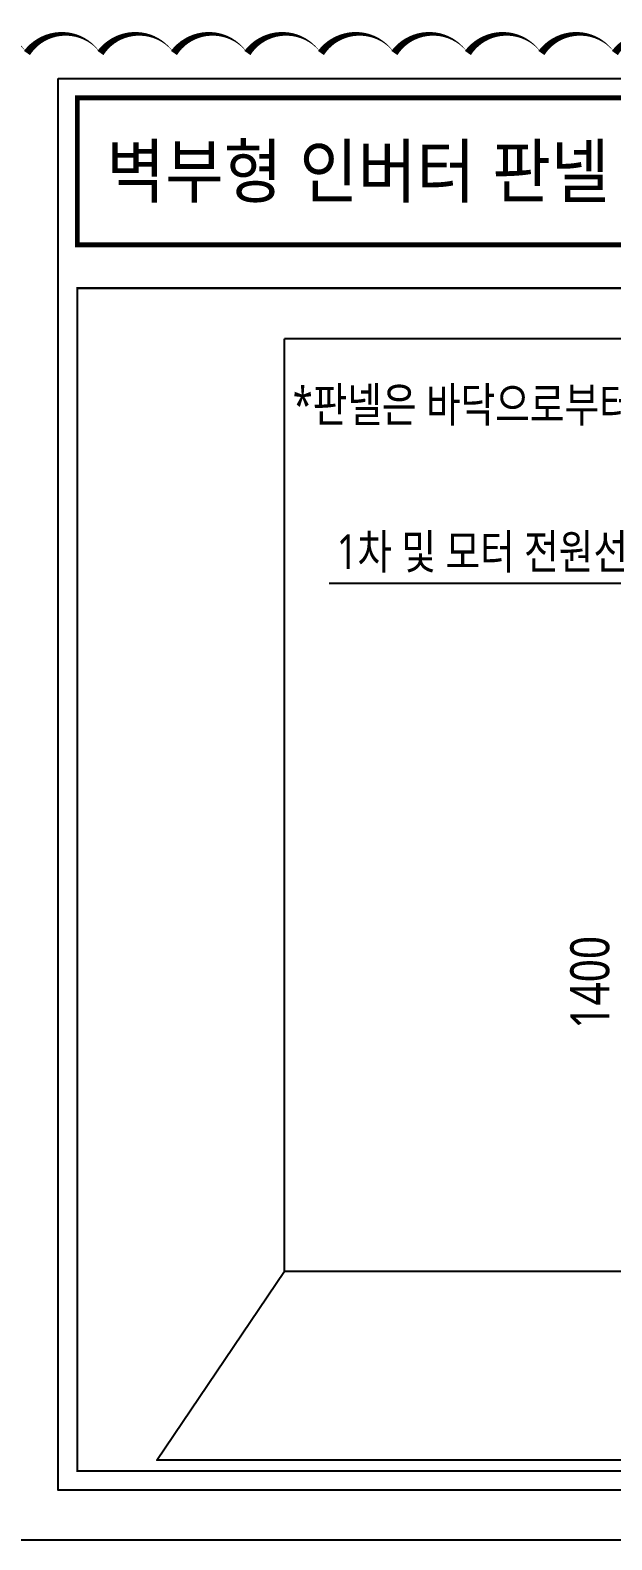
# Model space of a CAD drawing. Header units: millimetres. Extents: x 8533 to 164433, y 5768 to 115327.
# Drawn here: x 23447 to 30570, y 96785 to 115270 of the extents above; entities that cross this region are included whole.
import ezdxf
from ezdxf.enums import TextEntityAlignment as Align

# ---------------------------------------------------------------- set-up
doc = ezdxf.new("R2010")
doc.units = ezdxf.units.MM
doc.header["$LTSCALE"] = 250
for name, color, linetype in [('02_G-ENP_내부선', 4, 'Continuous'), ('03_G_ENP_문자', 2, 'Continuous'), ('06_G-ENP_심볼', 3, 'Continuous'), ('@공사용도서 3차이후 수정', 211, 'Continuous'), ('ARC', 8, 'Continuous'), ('G-ENP', 1, 'Continuous'), ('HAN', 6, 'Continuous')]:
    doc.layers.add(name, color=color, linetype=linetype)
doc.styles.add('G-ENP', font='')
doc.styles.add('돋움', font='')
doc.styles.get('G-ENP').set_extended_font_data('Malgun Gothic')
doc.styles.get('돋움').set_extended_font_data('Dotum')

msp = doc.modelspace()

# ---------------------------------------------------------------- linework, layer by layer
at = {"color": 7, "linetype": 'Continuous', "lineweight": 25, "elevation": 0}
for points in [[(26561, 100073), (26561, 111489)], [(41161, 100073), (41161, 111489), (26561, 111489)], [(41161, 100073), (39598, 97761), (24998, 97761), (26561, 100073)], [(26561, 100073), (41161, 100073)]]:
    msp.add_lwpolyline(points, dxfattribs=at)
at = {"layer": '02_G-ENP_내부선'}
msp.add_line((27107, 108498, 0), (31856, 108498, 0), dxfattribs=at)
at = {"layer": '03_G_ENP_문자', "color": 0, "const_width": 63, "elevation": 0}
msp.add_lwpolyline([(24024, 114443), (42599, 114443), (42599, 112643), (24024, 112643)], dxfattribs=at)
at = {"layer": '03_G_ENP_문자', "color": 0, "elevation": 0}
msp.add_lwpolyline([(24024, 112643, 54, 54, 0), (24024, 114443, 63, 63, 0), (42599, 114443, 63, 63, 0), (42599, 112643, 63, 63, 0)], format="xyseb", close=True, dxfattribs=at)
at = {"layer": '@공사용도서 3차이후 수정'}
msp.add_lwpolyline([(43207, 114991, 0, 90, 0.520567), (42307, 114991, 0, 90, 0.520567), (41407, 114991, 0, 90, 0.520567), (40507, 114991, 0, 90, 0.520567), (39607, 114991, 0, 90, 0.520567), (38707, 114991, 0, 90, 0.520567), (37807, 114991, 0, 90, 0.520567), (36907, 114991, 0, 90, 0.520567), (36007, 114991, 0, 90, 0.520567), (35107, 114991, 0, 90, 0.520567), (34207, 114991, 0, 90, 0.520567), (33307, 114991, 0, 90, 0.520567), (32407, 114991, 0, 90, 0.520567), (31507, 114991, 0, 90, 0.520567), (30607, 114991, 0, 90, 0.520567), (29707, 114991, 0, 90, 0.520567), (28807, 114991, 0, 90, 0.520567), (27907, 114991, 0, 90, 0.520567), (27007, 114991, 0, 90, 0.520567), (26107, 114991, 0, 90, 0.520567), (25207, 114991, 0, 90, 0.520567), (24307, 114991, 0, 90, 0.520567), (23407, 114991, 0, 90, 0.520567), (22507, 114991, 0, 90, 0.520567)], format="xyseb", dxfattribs=at)
at = {"layer": 'ARC'}
msp.add_line((19211, 96785), (71819, 96785), dxfattribs=at)
at = {"layer": 'G-ENP', "color": 7, "linetype": 'Continuous', "elevation": 0}
msp.add_lwpolyline([(23790, 114678), (42833, 114678), (42833, 97392), (23790, 97392)], close=True, dxfattribs=at)
at = {"layer": 'HAN', "color": 5, "const_width": 27.2, "elevation": 0}
msp.add_lwpolyline([(24024, 112112), (42599, 112112), (42599, 97627), (24024, 97627)], close=True, dxfattribs=at)

# ---------------------------------------------------------------- texts
at = {"layer": '03_G_ENP_문자', "color": 0, "style": '돋움', "width": 0.9}
msp.add_text('벽부형 인버터 판넬 상세도 (강관시공 시)', height=635.73, dxfattribs=at).set_placement((24381, 113543, 0), align=Align.MIDDLE_LEFT)
at = {"layer": '06_G-ENP_심볼', "color": 0, "style": 'G-ENP', "width": 0.8}
for s, p in [('*판넬은 바닥으로부터 최소 400mm, 최대 600mm 높이 확보 필요', (26663, 110474, 0)), ('1차 및 모터 전원선', (27202, 108673, 0))]:
    msp.add_text(s, height=422.76, dxfattribs=at).set_placement(p)
msp.add_text('1400', height=476.8, rotation=90, dxfattribs=at).set_placement((30538, 103043, 0))

doc.saveas('drawing.dxf')
